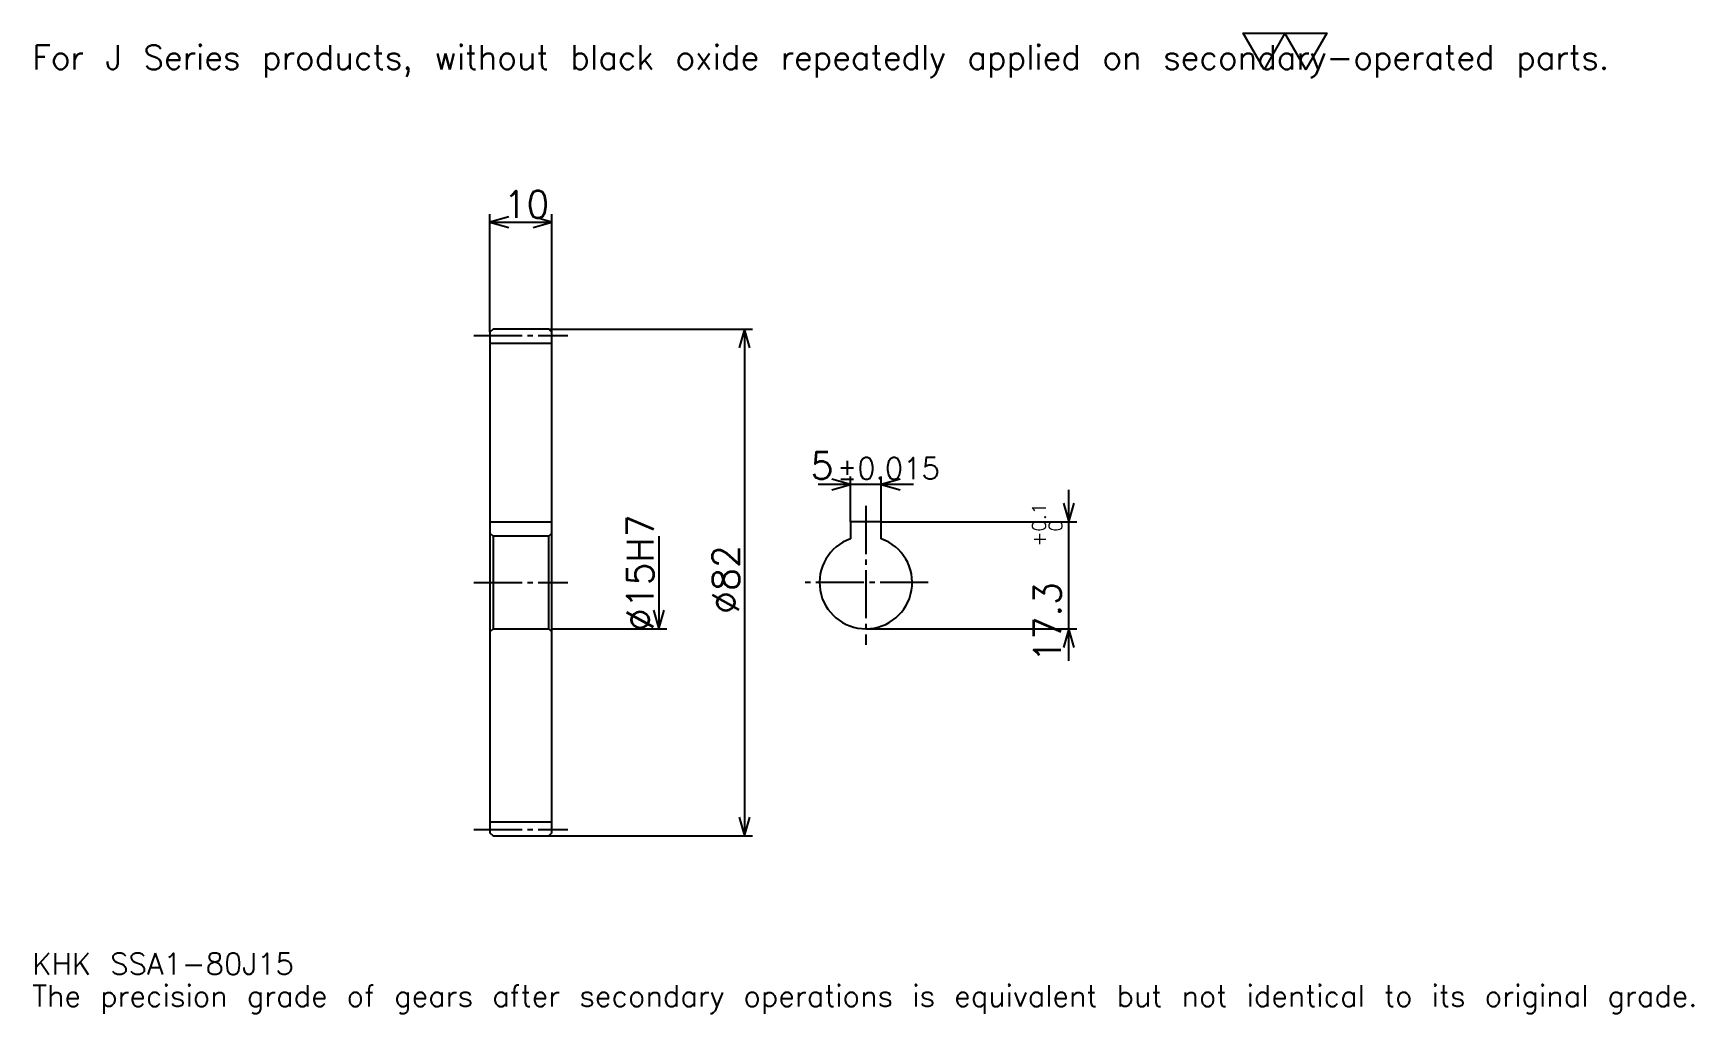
# Model space of a CAD drawing. Extents: x 9 to 278, y 3 to 162.
import ezdxf

# ---------------------------------------------------------------- set-up
doc = ezdxf.new("R2010")
doc.units = 0
doc.linetypes.add('DASHDOT', pattern=[10.402174, 7.80163, -0.866848, 0.866848, -0.866848])
doc.layers.get('0').update_dxf_attribs({"linetype": 'CONTINUOUS'})
doc.layers.add('DASHDOT', color=6, linetype='DASHDOT')
doc.styles.add('KANJI', font='TXT', dxfattribs={"bigfont": 'BIGFONT'})

msp = doc.modelspace()

# ---------------------------------------------------------------- linework, layer by layer
at = {"color": 5}
for p, q in [((82.752716, 113.990486), (82.752716, 132.627716)), ((92.752716, 113.990486), (92.752716, 132.627716)), ((82.752716, 131.327438), (92.752716, 131.327438)), ((82.752716, 113.490486), (82.752716, 113.990486)), ((92.252716, 113.990486), (92.752716, 113.990486)), ((92.752716, 113.990486), (125.259506, 113.990486)), ((92.752716, 113.490486), (92.752716, 113.990486)), ((123.959236, 113.990486), (123.959236, 31.990486)), ((151.296204, 88.858421), (135.894012, 88.858421)), ((141.095108, 82.790489), (141.095108, 90.158691)), ((146.095108, 82.790489), (146.095108, 90.158691)), ((176.434784, 60.289398), (176.434784, 87.991577)), ((146.095108, 82.790489), (177.735046, 82.790489)), ((110.089676, 80.490486), (110.089676, 65.490486)), ((92.752716, 65.490486), (111.389946, 65.490486)), ((143.595108, 65.490486), (177.735046, 65.490486)), ((92.252716, 31.990486), (92.752716, 31.990486)), ((92.752716, 31.990486), (125.259506, 31.990486))]:
    msp.add_line(p, q, dxfattribs=at)
at = {"color": 4}
for p, q in [((82.752716, 111.740486), (92.752716, 111.740486)), ((82.752716, 82.790489), (92.752716, 82.790489)), ((92.752716, 80.990486), (92.252716, 80.490486)), ((82.752716, 64.990486), (83.252716, 65.490486)), ((92.752716, 64.990486), (92.252716, 65.490486)), ((82.752716, 34.240486), (92.752716, 34.240486))]:
    msp.add_line(p, q, dxfattribs=at)
at = {"color": 7}
msp.add_lwpolyline([(208.043472, 156.032608), (204.662766, 161.892502), (218.185593, 161.892502), (214.804886, 156.032608), (211.424179, 161.892502), (208.043472, 156.032608)], dxfattribs=at)
at = {"color": 5}
for points in [[(85.786682, 132.19429), (82.752716, 131.327438), (85.786682, 130.460602)], [(89.71875, 130.460602), (92.752716, 131.327438), (89.71875, 132.19429)], [(124.82608, 110.95652), (123.959236, 113.990486), (123.092392, 110.95652)], [(138.061142, 87.991577), (141.095108, 88.858421), (138.061142, 89.725266)], [(149.129074, 89.725266), (146.095108, 88.858421), (149.129074, 87.991577)], [(175.567932, 85.824455), (176.434784, 82.790489), (177.301636, 85.824455)], [(109.222824, 68.524452), (110.089676, 65.490486), (110.95652, 68.524452)], [(177.301636, 62.45652), (176.434784, 65.490486), (175.567932, 62.45652)], [(123.092392, 35.024452), (123.959236, 31.990486), (124.82608, 35.024452)]]:
    msp.add_lwpolyline(points, dxfattribs=at)
at = {"color": 4}
for points in [[(82.752716, 64.990486), (82.752716, 32.490486), (83.252716, 31.990486), (92.252716, 31.990486), (92.752716, 32.490486), (92.752716, 113.490486), (92.252716, 113.990486), (83.252716, 113.990486), (82.752716, 113.490486), (82.752716, 64.990486)], [(82.752716, 80.990486), (83.252716, 80.490486), (83.252716, 65.490486), (92.252716, 65.490486), (92.252716, 80.490486), (83.252716, 80.490486)], [(146.095108, 80.061554), (146.095108, 82.790489), (141.095108, 82.790489), (141.095108, 80.061554)]]:
    msp.add_lwpolyline(points, dxfattribs=at)
msp.add_arc((143.595108, 72.990486), 7.5, 109.47122094, 70.52877906, dxfattribs=at)
at = {"layer": 'DASHDOT', "color": 7}
for p, q in [((80.152176, 112.990486), (95.353256, 112.990486)), ((143.595108, 85.391029), (143.595108, 62.889942)), ((80.152176, 72.990486), (95.353256, 72.990486)), ((153.695648, 72.990486), (133.494568, 72.990486)), ((80.152176, 32.990486), (95.353256, 32.990486))]:
    msp.add_line(p, q, dxfattribs=at)

# ---------------------------------------------------------------- texts
at = {"color": 7, "style": 'KANJI'}
for s, height, p in [('For J Series products, without black oxide repeatedly applied on secondary-operated parts.', 3.900815, (8.668478, 156.032608)), ('10', 4.334239, (84.935463, 132.02092)), ('5', 4.334239, (134.648376, 89.725266)), ('%%p0.015', 3.467391, (138.938751, 89.725266)), ('KHK SSA1-80J15', 3.467391, (8.668478, 9.535326)), ('The precision grade of gears after secondary operations is equivalent but not identical to its original grade.', 3.467391, (8.668478, 4.334239))]:
    msp.add_text(s, height=height, dxfattribs=at).set_placement(p)
for s, height, p in [('%%c15H7', 4.334239, (109.222824, 65.080498)), ('0.1', 2.16712, (172.707336, 81.239494)), ('+', 2.16712, (172.707336, 78.812317)), ('0', 2.16712, (175.394562, 81.239494)), ('%%c82', 4.334239, (123.092392, 67.897751)), ('17.3', 4.334239, (175.134521, 60.052017))]:
    msp.add_text(s, height=height, rotation=90, dxfattribs=at).set_placement(p)

doc.saveas('drawing.dxf')
